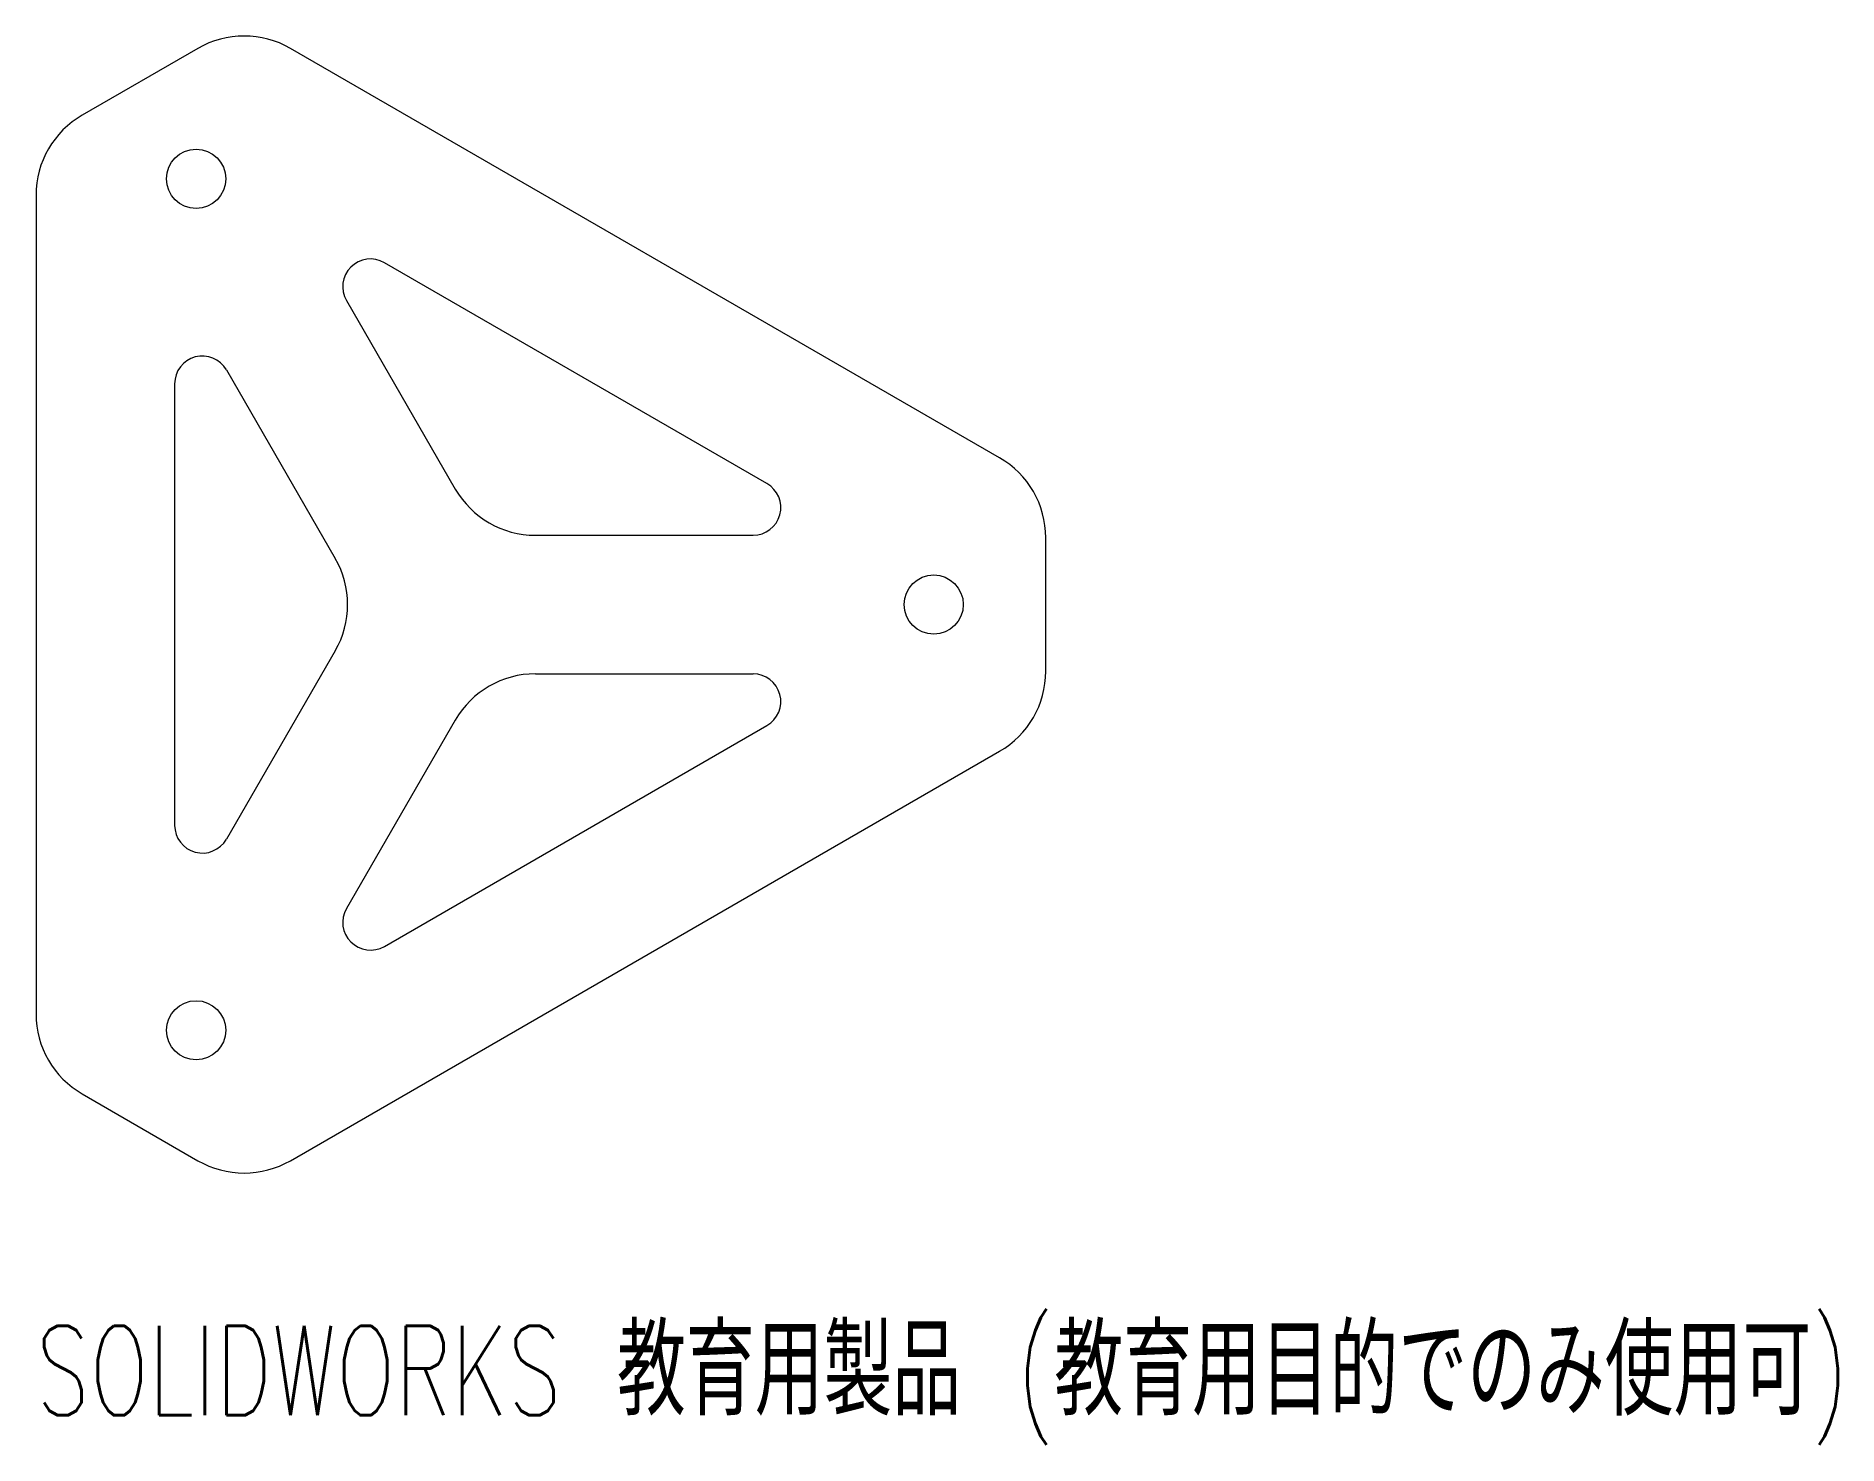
# Model space of a CAD drawing. Header units: millimetres. Extents: x -22 to 75.5, y -45.5 to 30.8.
import ezdxf

# ---------------------------------------------------------------- set-up
doc = ezdxf.new("R2010")
doc.units = ezdxf.units.MM
doc.styles.add('SLDTEXTSTYLE0', font='TXT', dxfattribs={"width": 0.7, "bigfont": 'bigfont'})

msp = doc.modelspace()

# ---------------------------------------------------------------- linework, layer by layer
at = {"color": 7, "linetype": 'Continuous', "lineweight": 15}
for p, q in [((-13.203, 30.095), (-19.462, 26.482)), ((30.165, 7.943), (-8.203, 30.095)), ((-21.962, 22.152), (-21.962, -22.152)), ((17.58, 6.549), (-3.118, 18.499)), ((-5.167, 16.45), (0.722, 6.25)), ((-11.662, 12.7), (-5.774, 2.5)), ((-14.462, 11.95), (-14.462, -11.95)), ((5.052, 3.75), (16.83, 3.75)), ((32.665, -3.613), (32.665, 3.613)), ((-5.774, -2.5), (-11.662, -12.7)), ((5.052, -3.75), (16.83, -3.75)), ((0.722, -6.25), (-5.167, -16.45)), ((-3.118, -18.499), (17.58, -6.549)), ((-8.203, -30.095), (30.165, -7.943)), ((-19.462, -26.482), (-13.203, -30.095))]:
    msp.add_line(p, q, dxfattribs=at)
for centre in [(-13.301, 23.038), (26.603, 0), (-13.301, -23.038)]:
    msp.add_circle(centre, 1.6, dxfattribs=at)
for centre, radius, start, end in [((-10.703, 25.765), 5, 60, 120), ((-16.962, 22.152), 5, 120, 180), ((-3.868, 17.2), 1.5, 60, 210), ((-12.962, 11.95), 1.5, 30, 180), ((27.665, 3.613), 5, 0, 60), ((5.052, 8.75), 5, 210, 270), ((16.83, 5.25), 1.5, 270, 60), ((-10.104, 0), 5, 330, 30), ((5.052, -8.75), 5, 90, 150), ((16.83, -5.25), 1.5, 300, 90), ((27.665, -3.613), 5, 300, 0), ((-12.962, -11.95), 1.5, 180, 330), ((-3.868, -17.2), 1.5, 150, 300), ((-16.962, -22.152), 5, 180, 240), ((-10.703, -25.765), 5, 240, 300)]:
    msp.add_arc(centre, radius, start, end, dxfattribs=at)

# ---------------------------------------------------------------- texts
at = {"color": 7, "linetype": 'Continuous', "insert": (-21.962, -39.035), "char_height": 4.83362, "attachment_point": 1, "style": 'SLDTEXTSTYLE0'}
msp.add_mtext('SOLIDWORKS 教育用製品 (教育用目的でのみ使用可)', dxfattribs=at)

doc.saveas('drawing.dxf')
